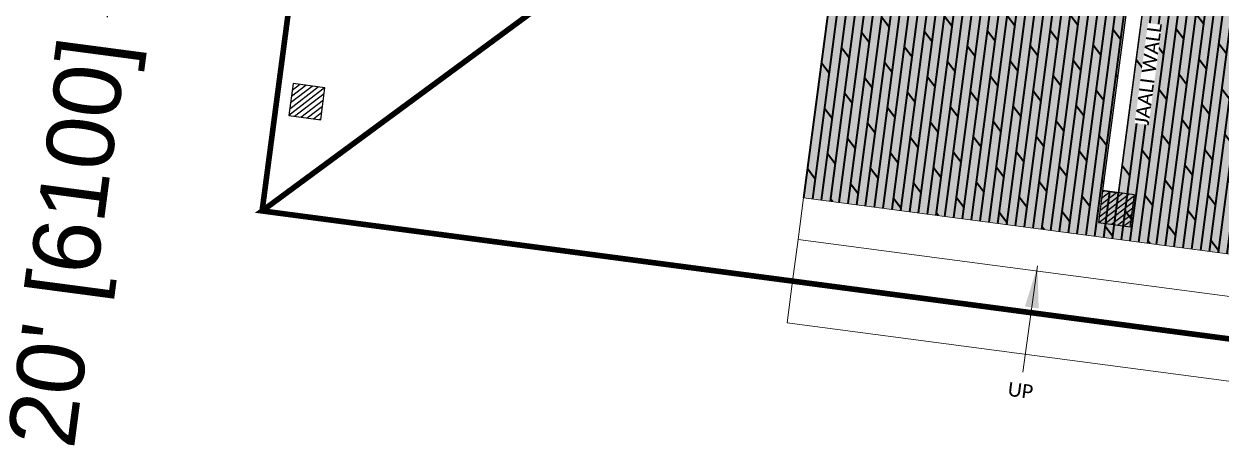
# Model space of a CAD drawing. Header units: millimetres. Extents: x -176651 to 424033, y -469666 to 486614.
# Drawn here: x 67362 to 75909, y 90590 to 93465 of the extents above; entities that cross this region are included whole.
import ezdxf

# ---------------------------------------------------------------- set-up
doc = ezdxf.new("R2010")
doc.units = ezdxf.units.MM
doc.set_wipeout_variables(frame=1)
doc.header["$PDMODE"] = 35
doc.header["$PDSIZE"] = 0.1
doc.linetypes.add('1625E_Roof Plan$0$DASHED', pattern=[0.75, 0.5, -0.25])
doc.layers.get('Defpoints').update_dxf_attribs({"color": 252})
for name, color, linetype in [('1625_East Villa$0$ad-Arrow', 8, 'Continuous'), ('1625_East Villa$0$ad-Elevation 10', 8, 'Continuous'), ('1625_East Villa$0$ad-Furniture', 8, 'Continuous'), ('1625_East Villa$0$ad-Text main', 8, 'Continuous'), ('1625_East Villa$0$ad-Verandah', 8, 'Continuous'), ('1625E_Columns$0$ad-MS Column', 8, 'Continuous'), ('1625E_Roof Plan$0$ad-Primary Roof', 8, 'Continuous'), ('ad-Dimension', 4, 'Continuous'), ('ad-Plinth', 8, 'Continuous'), ('ad-Verandah', 33, 'Continuous')]:
    doc.layers.add(name, color=color, linetype=linetype)
doc.layers.add('1625_East Villa$0$ad-Landscape', color=8, linetype='Continuous', lineweight=35)
doc.styles.add('1625_East Villa$0$6 U T S R N_Corridor-Basement$0$grid_text', font='verdana.ttf', dxfattribs={"width": 0.9})
doc.styles.add('1625_East Villa$0$6 U T S R N_Corridor-Basement$0$Standard', font='arial.ttf')
doc.styles.get("Standard").update_dxf_attribs({"font": 'arial.ttf'})
doc.dimstyles.new('1625_East Villa$0$6 U T S R N_Corridor-Basement$0$1.125', dxfattribs={"dimtxt": 350, "dimasz": 100, "dimexe": 75, "dimexo": 50, "dimgap": 50, "dimtad": 0, "dimdec": 0, "dimzin": 0, "dimdsep": 46, "dimtxsty": '1625_East Villa$0$6 U T S R N_Corridor-Basement$0$grid_text', "dimblk": '1625_East Villa$0$6 U T S R N_Corridor-Basement$0$_ArchTick', "dimcen": 0, "dimdle": 75, "dimclrd": 256, "dimclre": 8, "dimclrt": 7, "dimadec": 3, "dimazin": 0, "dimtfac": 1, "dimtdec": 0, "dimtofl": 0, "dimtmove": 2, "dimatfit": 2, "dimfxl": 80, "dimtolj": 1, "dimtzin": 0, "dimlwd": 18, "dimlwe": 9, "dimarcsym": 0})
doc.dimstyles.new('Copy of A-100-DIM-INT (MM-FT)', dxfattribs={"dimscale": 500, "dimtxt": 2.4, "dimasz": 1, "dimexe": 0, "dimexo": 0, "dimgap": 1, "dimtad": 0, "dimdec": 0, "dimlfac": 0.03937, "dimdsep": 46, "dimlunit": 3, "dimtxsty": 'Standard', "dimblk": 'ARCHTICK', "dimcen": 0.025, "dimclrd": 256, "dimclre": 256, "dimclrt": 256, "dimazin": 2, "dimtfac": 1, "dimtdec": 0, "dimtix": 1, "dimtmove": 2, "dimatfit": 3, "dimldrblk": 'ARCHTICK', "dimfxl": 1, "dimtolj": 1, "dimtzin": 0, "dimarcsym": 0})

# ---------------------------------------------------------------- blocks, each defined once
blk = doc.blocks.new('_ArchTick')
at = {"color": 0, "linetype": 'ByBlock', "const_width": 0.15}
blk.add_lwpolyline([(-0.5, -0.5), (0.5, 0.5)], dxfattribs=at)
blk = doc.blocks.new('*D19')
at = {"layer": 'ad-Dimension', "lineweight": -2, "transparency": 16777216}
for p, q in [((0, 0), (1102.9, 0)), ((1102.9, 0), (1102.9, -1419.3)), ((1102.9, -6100), (1102.9, -4680.7)), ((0, -6100), (1102.9, -6100))]:
    blk.add_line(p, q, dxfattribs=at)
at = {"layer": 'Defpoints', "color": 0, "ltscale": 5, "transparency": 16777216}
for p in [(0, 0), (0, -6100), (1102.9, -6100)]:
    blk.add_point(p, dxfattribs=at)
at = {"layer": 'ad-Dimension', "lineweight": -2, "ltscale": 5, "transparency": 16777216, "xscale": 200, "yscale": 200, "zscale": 200}
for p, rotation in [((1102.9, 0), 90), ((1102.9, -6100), 270)]:
    blk.add_blockref('_ArchTick', p, dxfattribs=dict(at, rotation=rotation))
at = {"layer": 'ad-Dimension', "ltscale": 5, "transparency": 16777216, "insert": (1102.9, -3050), "char_height": 480, "attachment_point": 5, "rotation": 90}
blk.add_mtext("\\A1;20' [6100]", dxfattribs=at)
blk = doc.blocks.new('1625_East Villa$0$zw$D357')
at = {"layer": '1625_East Villa$0$ad-Elevation 10', "insert": (215, -847.5), "char_height": 100, "width": 720.07, "attachment_point": 5, "rotation": 90, "style": '1625_East Villa$0$6 U T S R N_Corridor-Basement$0$Standard', "bg_fill": 3, "box_fill_scale": 1, "bg_fill_color": 257, "bg_fill_transparency": 0}
blk.add_mtext('{\\fCalibri Light|b0|i0|c0|p34;JAALI WALL}', dxfattribs=at)
blk.add_wipeout([(0, 0), (115, 0), (115, -1715), (0, -1715)])
at = {"layer": '1625_East Villa$0$ad-Elevation 10'}
blk.add_lwpolyline([(115, -1715), (115, 0), (0, 0), (0, -1715)], close=True, dxfattribs=at)
blk = doc.blocks.new('1625_East Villa$0$zw$D46D')
at = {"layer": '1625_East Villa$0$ad-Furniture'}
blk.add_blockref('1625_East Villa$0$zw$D357', (8310, 0), dxfattribs=at)
blk = doc.blocks.new('1625_East Villa$0$6 U T S R N_Corridor-Basement$0$_ArchTick')
at = {"color": 0, "linetype": 'ByBlock', "const_width": 0.15}
blk.add_lwpolyline([(-0.5, -0.5), (0.5, 0.5)], dxfattribs=at)
blk = doc.blocks.new('1625E_Roof Plan')
at = {"layer": '1625E_Roof Plan$0$ad-Primary Roof', "linetype": '1625E_Roof Plan$0$DASHED', "ltscale": 2, "const_width": 40}
blk.add_lwpolyline([(12570, -2645), (2380, -2645), (7475, 2255)], close=True, dxfattribs=at)
blk.add_lwpolyline([(2380, -2645), (2380, -450)], dxfattribs=at)
blk = doc.blocks.new('1625E_Columns$0$A$C42b14ea2')
at = {"layer": '1625E_Columns$0$ad-MS Column'}
h = blk.add_hatch(dxfattribs=at)
h.set_pattern_fill('ANSI31', color=256, scale=10)
h.set_pattern_definition([(45, (-1729784.14, 638048.958), (-22.4506403, 22.4506403), [])])
h.paths.add_polyline_path([(0, 0), (230, 0), (230, 230), (0, 230)])
blk.add_lwpolyline([(0, 0), (230, 0), (230, 230), (0, 230)], close=True, dxfattribs=at)
blk = doc.blocks.new('1625E_Columns')
at = {"rotation": 359.9999999999997}
for p in [(2480, -1945), (8310, -1945)]:
    blk.add_blockref('1625E_Columns$0$A$C42b14ea2', p, dxfattribs=at)
blk = doc.blocks.new('A$C92fa9908')
at = {"layer": 'ad-Verandah', "lineweight": 9}
blk.add_lwpolyline([(13650, 4745), (12120, 4745), (12120, 0), (6200, 0), (6200, -2045), (13650, -2045)], close=True, dxfattribs=at)
at = {"layer": 'ad-Dimension'}
dim = blk.add_linear_dim(base=(1102.9, -6100), p1=(0, 0), p2=(0, -6100), angle=90, dimstyle='Copy of A-100-DIM-INT (MM-FT)', override={"dimscale": 200}, dxfattribs=at)
dim.commit()
dim.dimension.update_dxf_attribs({"geometry": '*D19', "text_midpoint": (1102.9, -3050)})
blk = doc.blocks.new('zw$C194')
at = {"layer": 'ad-Plinth', "ltscale": 5, "rotation": 352.470387642262}
blk.add_blockref('A$C92fa9908', (-124789, -333692.8), dxfattribs=at)
blk = doc.blocks.new('1625_East Villa$0$zw$959F')
at = {"transparency": 33554559}
h = blk.add_hatch(color=43, dxfattribs=at)
h.dxf.hatch_style = 1
h.paths.add_polyline_path([(1530, -8875), (0, -8875), (0, -13620), (-5920, -13620), (-5920, -15665), (1530, -15665)])
at = {"layer": '1625_East Villa$0$ad-Landscape', "transparency": 33554687}
h = blk.add_hatch(dxfattribs=at)
h.set_pattern_fill('DOLMIT', color=44, scale=10, angle=90)
h.set_pattern_definition([(90, (-1096435.54, 661200.024), (-63.5, 5e-14), []), (135, (-1096435.54, 661200.02), (-126.999913, -126.999913), [89.80256, -179.605122])])
h.paths.add_polyline_path([(1530, -8875), (0, -8875), (0, -13620), (-5920, -13620), (-5920, -15665), (1530, -15665)])
at = {"layer": '1625_East Villa$0$ad-Verandah', "lineweight": 9}
for points in [[(1530, -8875), (0, -8875), (0, -13620), (-5920, -13620), (-5920, -15665), (1530, -15665)], [(-5920, -15665), (-5920, -15965), (-2485, -15965), (-2485, -15665)], [(-5920, -15965), (-5920, -16265), (-2485, -16265), (-2485, -15965)], [(-5920, -16265), (-5920, -16565), (-2485, -16565), (-2485, -16265)]]:
    blk.add_lwpolyline(points, close=True, dxfattribs=at)
at = {"layer": '1625_East Villa$0$ad-Text main', "insert": (-4204.3, -16825.6), "char_height": 100, "width": 207.6, "attachment_point": 5, "style": '1625_East Villa$0$6 U T S R N_Corridor-Basement$0$Standard', "bg_fill": 2}
blk.add_mtext('{\\fCalibri Light|b0|i0|c0|p34;UP}', dxfattribs=at)
at = {"layer": '1625_East Villa$0$ad-Arrow'}
blk.add_leader([(-4200, -15927.1, 0), (-4205, -16693.8)], dimstyle='1625_East Villa$0$6 U T S R N_Corridor-Basement$0$1.125', override={"dimscale": 1, "dimasz": 300, "dimgap": 50, "dimtad": 0}, dxfattribs=at)
blk = doc.blocks.new('1625_East Villa')
at = {"layer": '1625_East Villa$0$ad-Verandah'}
blk.add_blockref('1625_East Villa$0$zw$959F', (12120, 13620), dxfattribs=at)
at = {"layer": '1625_East Villa$0$ad-Furniture'}
blk.add_blockref('1625_East Villa$0$zw$D46D', (0, 0), dxfattribs=at)
for name in ['1625E_Roof Plan', '1625E_Columns']:
    blk.add_blockref(name, (0, 0))
blk = doc.blocks.new("All Plot's Villa Plans")
at = {"ltscale": 5, "rotation": 352.4703876422526}
blk.add_blockref('1625_East Villa', (67049.9, 95065.9), dxfattribs=at)

msp = doc.modelspace()

# ---------------------------------------------------------------- block references
at = {"ltscale": 5}
msp.add_blockref("All Plot's Villa Plans", (0, 0), dxfattribs=at)

# ---------------------------------------------------------------- next in the draw order: block references
msp.add_blockref('zw$C194', (191838.8, 428758.8), dxfattribs=at)

doc.saveas('drawing.dxf')
